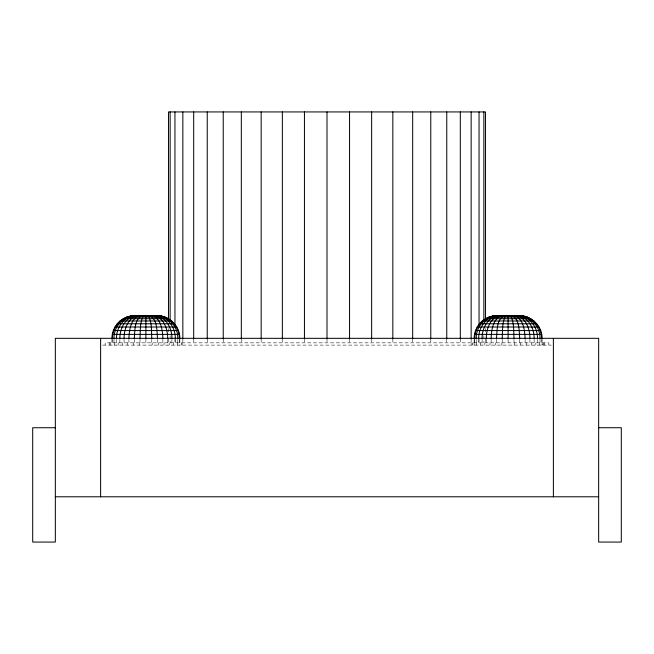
<?xml version="1.0" encoding="UTF-8"?>
<svg xmlns="http://www.w3.org/2000/svg" width="654" height="654" viewBox="0 0 654 654"><rect width="100%" height="100%" fill="white"/><g stroke="black" fill="none" stroke-linecap="round" stroke-linejoin="round"><path stroke-width="0.49" stroke-dasharray="3.27 2.45" d="M102.653 345.108L551.347 345.108M548.853 345.108L548.853 342.843L105.147 342.843L105.147 345.108M544.332 342.843L544.332 345.108M543.776 342.843L543.776 345.108M542.141 342.843L542.141 345.108L542.068 339.287M541.553 339.287L541.553 345.108M540.016 339.287L540.016 345.108M539.476 342.843L539.476 345.108M537.514 339.287L537.514 345.108M535.855 342.843L535.855 345.108M534.122 339.287L534.122 345.108M531.391 342.843L531.391 345.108M529.936 339.287L529.936 345.108M526.217 342.843L526.217 345.108M525.088 339.287L525.088 345.108M520.494 342.843L520.494 345.108M519.726 339.287L519.726 345.108M514.396 342.843L514.396 345.108M514.003 339.287L514.003 345.108M508.109 339.287L508.109 345.108M502.215 339.287L502.215 345.108M501.814 342.843L501.814 345.108M496.492 339.287L496.492 345.108M495.716 342.843L495.716 345.108M491.129 339.287L491.129 345.108M489.993 342.843L489.993 345.108M486.282 339.287L486.282 345.108M485.472 328.545L485.472 333.654M485.472 338.764L485.472 342.843M484.827 342.843L484.827 345.108M483.854 335.698L483.854 342.843M482.096 339.287L482.096 345.108M480.363 342.843L480.363 345.108M479.047 338.764L479.047 342.843M478.703 339.287L478.703 345.108M476.741 342.843L476.741 345.108M476.202 339.287L476.202 345.108M474.665 339.287L474.665 345.108M474.15 339.287L474.15 345.108M474.068 342.843L474.068 345.108M472.433 342.843L472.433 345.108M471.886 342.843L471.886 345.108M471.15 338.764L471.15 342.843M460.31 338.764L460.31 342.843M446.764 338.764L446.764 342.843M430.773 338.764L430.773 342.843M412.674 338.764L412.674 342.843M392.833 338.764L392.833 342.843M371.644 338.764L371.644 342.843M349.555 338.764L349.555 342.843M327 338.764L327 342.843M304.445 338.764L304.445 342.843M282.356 338.764L282.356 342.843M261.167 338.764L261.167 342.843M241.326 338.764L241.326 342.843M223.227 338.764L223.227 342.843M207.236 338.764L207.236 342.843M193.69 338.764L193.69 342.843M182.85 338.764L182.85 342.843M182.114 342.843L182.114 345.108M181.567 342.843L181.567 345.108M179.85 339.287L179.932 345.108M179.335 339.287L179.335 345.108M177.798 339.287L177.798 345.108M177.259 342.843L177.259 345.108M175.297 339.287L175.297 345.108M174.953 338.764L174.953 342.843M173.637 342.843L173.637 345.108M171.904 339.287L171.904 345.108M170.146 335.698L170.146 342.843M169.173 342.843L169.173 345.108M168.528 328.545L168.528 333.654M168.528 338.764L168.528 342.843M167.718 339.287L167.718 345.108M164.007 342.843L164.007 345.108M162.871 339.287L162.871 345.108M158.284 342.843L158.284 345.108M157.508 339.287L157.508 345.108M152.186 342.843L152.186 345.108M151.785 339.287L151.785 345.108M145.891 339.287L145.891 345.108M139.997 339.287L139.997 345.108M139.604 342.843L139.604 345.108M134.274 339.287L134.274 345.108M133.506 342.843L133.506 345.108M128.912 339.287L128.912 345.108M127.783 342.843L127.783 345.108M124.064 339.287L124.064 345.108M122.609 342.843L122.609 345.108M119.878 339.287L119.878 345.108M118.145 342.843L118.145 345.108M116.486 339.287L116.486 345.108M114.524 342.843L114.524 345.108M113.984 339.287L113.984 345.108M112.447 339.287L112.447 345.108M111.932 339.287L111.859 345.108M110.224 342.843L110.224 345.108M109.668 342.843L109.668 345.108"/><path stroke-width="0.98" d="M139.997 338.322C140.414 330.908 139.76 322.79 143.242 316.021L143.929 315.678M502.215 338.322C502.632 330.908 501.978 322.79 505.46 316.021L506.139 315.678M134.274 338.322C135.018 330.867 134.176 319.43 142.024 315.678M496.492 338.322C497.236 330.867 496.386 319.422 504.234 315.678M128.912 338.322C129.271 330.18 130.645 317.746 140.234 315.678M491.129 338.322C491.489 330.18 492.863 317.746 502.452 315.678M124.064 338.322C124.072 329.207 128.029 316.675 138.615 315.678M486.282 338.322C486.282 329.207 490.247 316.675 500.833 315.678M119.878 338.322C119.682 328.226 126.009 316.062 137.217 315.678M482.096 338.322C481.9 328.226 488.227 316.062 499.435 315.678M116.486 338.322C116.216 327.376 124.473 315.727 136.089 315.678M478.703 338.322C478.434 327.376 486.69 315.727 498.307 315.678M113.984 338.322C113.731 326.738 123.369 315.563 135.255 315.678M476.202 338.322C475.94 326.738 485.579 315.563 497.473 315.678M112.447 338.322C112.226 326.346 122.69 315.49 134.749 315.678M474.665 338.322C474.444 326.346 484.908 315.49 496.958 315.678M111.932 338.322C111.981 331.709 114.99 325.267 120.025 320.975C130.383 312.236 145.025 316.806 157.213 315.678C169.312 315.473 180.063 326.215 179.85 338.322M474.15 338.322C474.199 331.709 477.199 325.267 482.235 320.975C492.593 312.236 507.234 316.806 519.423 315.678C531.53 315.473 542.272 326.215 542.068 338.322M130.645 316.021L161.146 316.021M492.854 316.021L523.355 316.021M126.827 317.043L164.955 317.043M489.045 317.043L527.173 317.043M123.254 318.711L168.528 318.711M485.472 318.711L530.746 318.711M120.025 320.975L171.765 320.975M482.235 320.975L533.975 320.975M117.23 323.771L174.553 323.771M479.447 323.771L536.77 323.771M114.965 327L176.817 327M477.183 327L539.035 327M113.297 330.572L178.485 330.572M475.515 330.572L540.703 330.572M112.275 334.39L179.507 334.39M474.493 334.39L541.725 334.39M55.337 427.732L32.7 427.732L32.7 542.068L55.337 542.068L55.337 338.322L598.663 338.322L598.663 542.068L621.3 542.068L621.3 427.732L598.663 427.732M55.337 496.787L598.663 496.787M519.251 315.678C531.31 315.49 541.774 326.346 541.553 338.322M157.042 315.678C169.092 315.49 179.556 326.346 179.335 338.322M518.745 315.678C530.631 315.563 540.269 326.738 540.016 338.322M156.527 315.678C168.421 315.563 178.06 326.738 177.798 338.322M517.911 315.678C529.527 315.727 537.784 327.376 537.514 338.322M155.693 315.678C167.31 315.727 175.566 327.376 175.297 338.322M516.783 315.678C527.982 316.062 534.318 328.226 534.122 338.322M154.565 315.678C165.773 316.062 172.1 328.226 171.904 338.322M515.385 315.678C525.971 316.675 529.928 329.207 529.936 338.322M153.167 315.678C163.753 316.675 167.718 329.207 167.718 338.322M513.766 315.678C523.355 317.746 524.729 330.18 525.088 338.322M151.548 315.678C161.137 317.746 162.511 330.18 162.871 338.322M511.976 315.678C519.824 319.43 518.982 330.867 519.726 338.322M149.766 315.678C157.614 319.43 156.764 330.867 157.508 338.322M510.071 315.678L510.758 316.021C514.24 322.79 513.586 330.908 514.003 338.322M147.861 315.678L148.54 316.021C152.022 322.79 151.368 330.908 151.785 338.322M553.382 338.322L553.382 496.787M508.109 315.678L508.109 338.322M485.472 319.348L485.472 111.932L168.528 111.932L168.528 319.348M483.854 111.932L483.854 320.37M479.047 111.932L479.047 325.479M471.15 111.932L471.15 338.764M460.31 111.932L460.31 338.764M446.764 111.932L446.764 338.764M430.773 111.932L430.773 338.764M412.674 111.932L412.674 338.764M392.833 111.932L392.833 338.764M371.644 111.932L371.644 338.764M349.555 111.932L349.555 338.764M327 111.932L327 338.764M304.445 111.932L304.445 338.764M282.356 111.932L282.356 338.764M261.167 111.932L261.167 338.764M241.326 111.932L241.326 338.764M223.227 111.932L223.227 338.764M207.236 111.932L207.236 338.764M193.69 111.932L193.69 338.764M182.85 111.932L182.85 338.764M174.953 111.932L174.953 325.479M170.146 111.932L170.146 320.37M145.891 315.678L145.891 338.322M100.618 338.322L100.618 496.787"/></g></svg>
